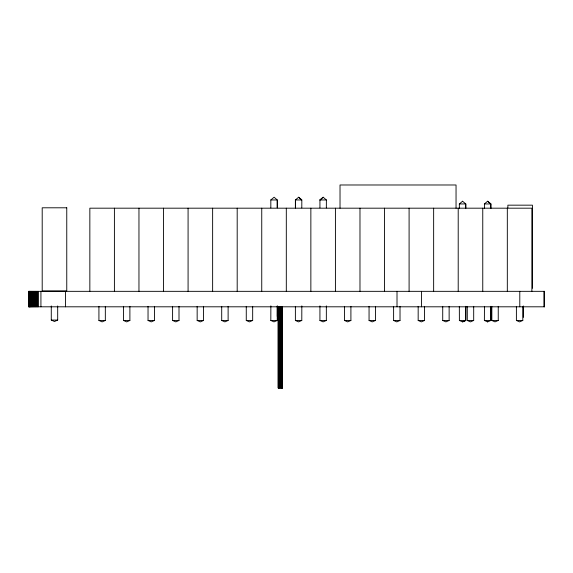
<?xml version="1.0" encoding="UTF-8"?>
<svg xmlns="http://www.w3.org/2000/svg" width="573" height="573" viewBox="0 0 573 573"><rect width="100%" height="100%" fill="white"/><g stroke="black" fill="none" stroke-linecap="round" stroke-linejoin="round"><path stroke-width="0.86" d="M459.396 208.357L459.331 203.945L462.597 201.23M270.828 199.956L274.095 197.234L277.275 199.956L277.275 207.899L277.239 199.956L270.828 199.956L270.828 207.899M295.382 207.899L295.382 199.956L298.648 197.234L301.828 199.956L301.792 207.899M319.935 207.899L319.935 199.956L323.165 197.234L326.381 199.956L326.345 207.899M319.978 199.956L323.201 197.234M465.742 306.34L465.742 320.465L459.331 320.465L462.64 321.89L465.742 320.465L465.806 306.34M462.612 321.89L465.806 320.465M487.623 321.89L490.86 320.465L490.86 306.34M57.687 305.946L57.687 320.071L54.478 321.496L51.276 320.071L51.276 305.946M105.332 306.34L105.332 320.465L102.123 321.89L98.921 320.465L98.921 306.34M129.892 306.34L129.892 320.465L126.683 321.89L123.482 320.465L123.482 306.34M154.445 306.34L154.445 320.465L151.236 321.89L148.035 320.465L148.035 306.34M179.005 306.34L179.005 320.465L175.796 321.89L172.595 320.465L172.595 306.34M203.558 306.34L203.558 320.465L200.349 321.89L197.155 320.465L197.155 306.34M228.118 306.34L228.118 320.465L224.874 321.89L221.708 320.465L221.708 306.34M252.672 306.34L252.672 320.465L249.434 321.89L246.268 320.465L246.268 306.34M277.275 316.468L277.275 305.882L277.232 320.465L273.987 321.89L270.821 320.465L270.864 305.882M301.828 305.882L301.792 320.465L298.547 321.89L295.382 320.465L295.382 306.34M326.345 305.882L326.345 320.465L323.108 321.89L319.935 320.465L319.935 305.882M350.905 306.34L350.905 320.465L347.661 321.89L344.495 320.465L344.495 306.34M375.458 306.34L375.458 320.465L372.221 321.89L369.055 320.465L369.055 306.34M400.018 306.34L400.018 320.465L396.774 321.89L393.608 320.465L393.608 306.34M424.572 306.34L424.572 320.465L421.334 321.89L418.168 320.465L418.168 306.34M449.132 306.34L449.132 320.465L445.887 321.89L442.721 320.465L442.721 306.34M473.692 306.34L473.692 320.465L470.447 321.89L467.281 320.465L467.281 306.34M498.245 306.34L498.245 320.465L495.008 321.89L491.835 320.465L491.835 306.34M522.805 306.34L522.805 320.465L519.561 321.89L516.395 320.465L516.395 306.34M295.382 199.956L301.792 199.956L298.612 197.234M319.935 199.956L326.345 199.956M459.331 203.945L465.742 203.945L465.742 208.357L465.806 203.945L462.533 201.23M490.789 208.357L490.825 203.945L484.386 203.945L487.644 201.23L490.86 203.945L490.86 208.357M51.276 320.071L57.687 320.071M98.921 320.465L105.332 320.465M123.482 320.465L129.892 320.465M148.035 320.465L154.445 320.465M172.595 320.465L179.005 320.465M197.155 320.465L203.558 320.465M221.708 320.465L228.118 320.465M246.268 320.465L252.672 320.465M270.821 320.465L277.232 320.465M295.382 320.465L301.792 320.465M319.935 320.465L326.345 320.465M344.495 320.465L350.905 320.465M369.055 320.465L375.458 320.465M393.608 320.465L400.018 320.465M418.168 320.465L424.572 320.465M442.721 320.465L449.132 320.465M467.281 320.465L473.692 320.465M484.45 306.34L484.386 320.465L490.789 320.465L490.825 306.34M491.835 320.465L498.245 320.465M516.395 320.465L522.805 320.465M484.386 320.465L487.687 321.89M487.58 201.23L490.825 203.945M544.264 291.335L544.264 306.806M544.164 291.335L544.164 306.806M532.424 288.312L532.424 205.163L507.871 205.163L507.871 207.841M531.88 291.335L531.88 208.185L89.846 208.185L89.846 291.335M523.35 305.961L523.35 317.435M519.79 291.335L519.79 306.806M507.32 208.185L507.32 291.335M484.414 203.945L484.45 208.357M482.76 208.185L482.76 291.335M459.331 306.34L459.396 320.465M458.207 208.185L458.207 291.335M456.044 208.221L456.044 184.986L340.025 184.986L340.025 208.221M433.646 208.185L433.646 291.335M421.563 291.335L421.563 306.806M409.093 208.185L409.093 291.335M397.01 291.335L397.01 306.806M384.533 208.185L384.533 291.335M359.98 208.185L359.98 291.335M335.42 208.185L335.42 291.335M310.86 208.185L310.86 291.335M295.424 199.956L295.424 207.899M286.307 208.185L286.307 291.335M282.539 306.555L282.539 388.014L278.184 388.014L278.184 306.555M282.46 306.555L282.46 388.014M282.245 306.555L282.245 388.014M281.902 306.555L281.902 388.014M281.45 306.555L281.45 388.014M280.92 306.555L280.92 388.014M280.362 306.555L280.362 388.014M279.796 306.555L279.796 388.014M279.273 306.555L279.273 388.014M278.822 306.555L278.822 388.014M278.478 306.555L278.478 388.014M278.256 306.555L278.256 388.014M261.746 208.185L261.746 291.335M237.193 208.185L237.193 291.335M212.633 208.185L212.633 291.335M188.08 208.185L188.08 291.335M163.52 208.185L163.52 291.335M138.96 208.185L138.96 291.335M114.407 208.185L114.407 291.335M65.487 291.335L65.487 306.806M40.927 291.335L40.927 306.806M38.319 291.335L38.319 306.806M37.689 291.335L37.689 306.806M37.059 291.335L37.059 306.806M36.428 291.335L36.428 306.806M35.812 291.335L35.812 306.806M35.211 291.335L35.211 306.806M34.616 291.335L34.616 306.806M34.043 291.335L34.043 306.806M33.485 291.335L33.485 306.806M32.948 291.335L32.948 306.806M32.432 291.335L32.432 306.806M31.945 291.335L31.945 306.806M31.479 291.335L31.479 306.806M31.049 291.335L31.049 306.806M30.648 291.335L30.648 306.806M30.276 291.335L30.276 306.806M29.946 291.335L29.946 306.806M29.646 291.335L29.646 306.806M29.388 291.335L29.388 306.806M29.166 291.335L29.166 306.806M28.979 291.335L28.979 306.806M28.736 291.335L28.836 306.806M66.762 207.798L42.201 207.798L42.201 290.941L66.762 290.941L66.762 207.798M544.35 291.335L28.65 291.335L28.65 306.806L544.35 306.806L544.329 291.335"/></g></svg>
